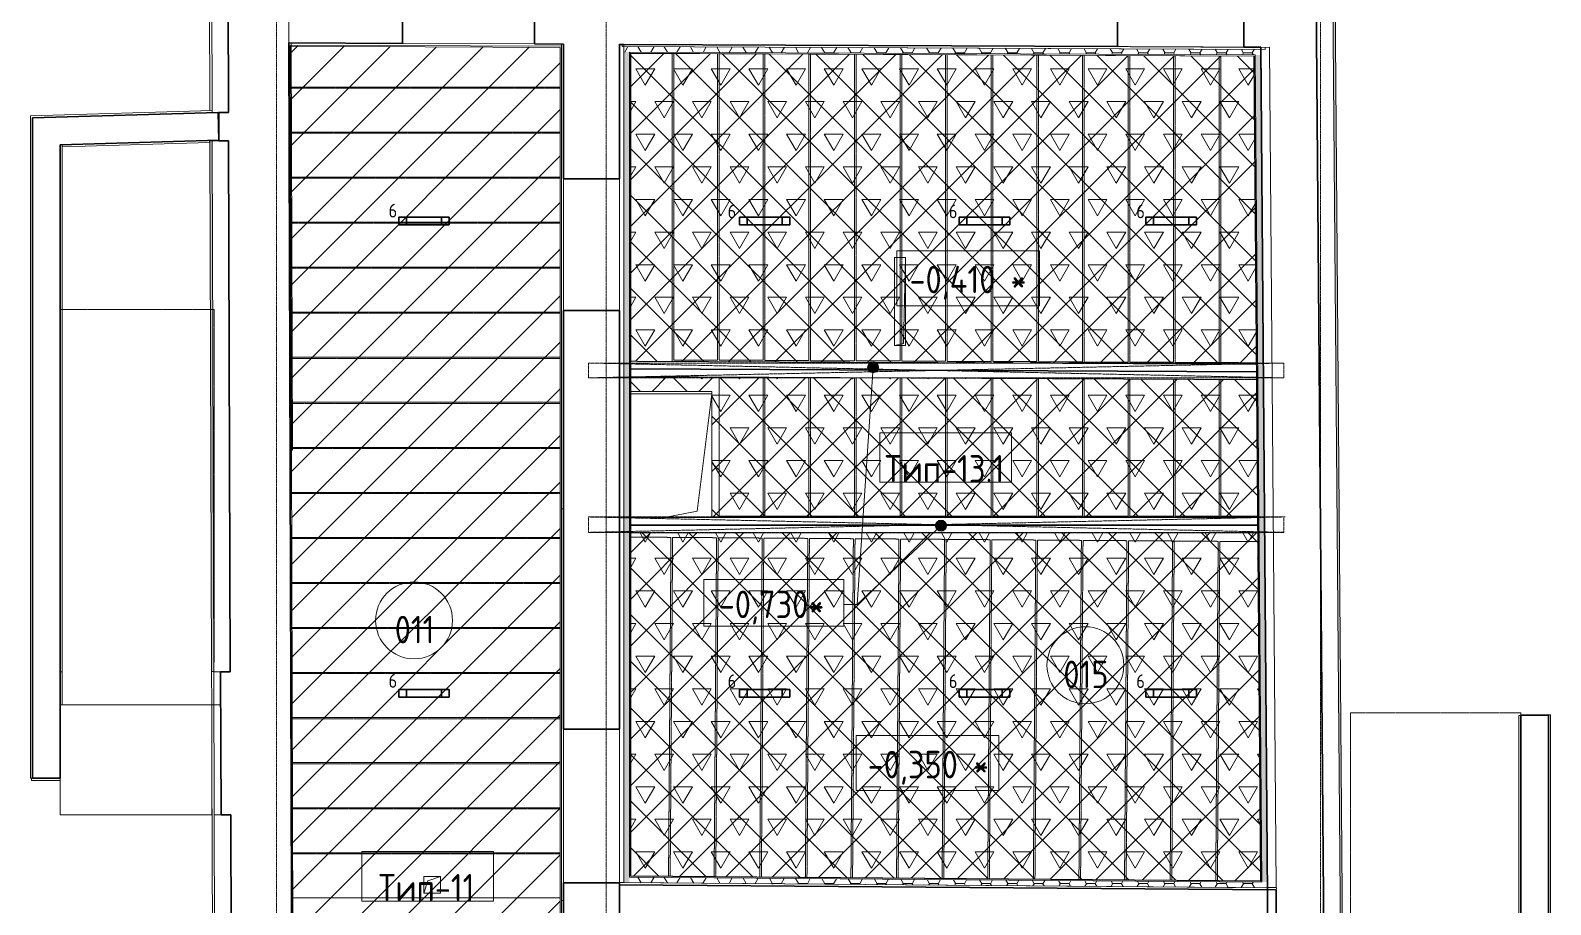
# Model space of a CAD drawing. Header units: millimetres. Extents: x -10295 to 67740, y -1344 to 46499.
# Drawn here: x 43610 to 57445, y 28474 to 36432 of the extents above; entities that cross this region are included whole.
import ezdxf

# ---------------------------------------------------------------- set-up
doc = ezdxf.new("R2010")
doc.units = ezdxf.units.MM
for name, pattern in [('ADSK_Линия сетки', [25, 20, -2.5, 0, -2.5]), ('ADSK_Сверху', [4.5, 3, -1.5]), ('ADSK_Штрих_ш3 п1_5', [4.5, 3, -1.5]), ('ADSK_Штрихпунктирная 2 точки_ш15 п1_5 п1_5 п1_5', [19.5, 15, -1.5, 0, -1.5, 0, -1.5])]:
    doc.linetypes.add(name, pattern=pattern)
for name, color, linetype, lineweight in [('Аннотация', 7, 'Continuous', 18), ('Каркас', 7, 'Continuous', 18), ('Лестницы', 7, 'Continuous', 9), ('Марки', 7, 'Continuous', 20), ('Марки помещений', 7, 'Continuous', 20), ('Обобщенные модели', 7, 'Continuous', 18), ('Оси', 7, 'Continuous', 9), ('Отметки', 7, 'Continuous', 9), ('Перекрытие', 7, 'Continuous', 18), ('Потолки', 7, 'Continuous', 9), ('Потолки штриховка', 7, 'Continuous', 9), ('Стены внутренние', 7, 'Continuous', 18), ('Стены наружные', 7, 'Continuous', 18), ('Стены несущие', 7, 'Continuous', 30), ('Стены отделка', 7, 'Continuous', 30), ('Стены штриховка', 7, 'Continuous', 9)]:
    doc.layers.add(name, color=color, linetype=linetype, lineweight=lineweight)
doc.layers.add('Линии', color=7, linetype='Continuous', lineweight=9, true_color=0x00a600)
doc.styles.add('GOST Common_1', font='GOST_Common.ttf', dxfattribs={"width": 0.9, "height": 250})
doc.styles.add('GOST Common_2', font='GOST_Common.ttf', dxfattribs={"width": 0.9, "height": 250})
doc.styles.add('GOST Common_4', font='GOST_Common.ttf', dxfattribs={"width": 0.9, "height": 125})
doc.styles.add('GOST Common_B', font='', dxfattribs={"width": 0.9, "height": 250})
doc.styles.get('GOST Common_B').set_extended_font_data('GOST Common', bold=True)
pattern_1 = [(0, (0, 0), (119.062, 68.741), [79.375, -158.75]), (120, (0, 0), (-119.06295, 68.74108), [79.375, -158.75]), (60, (0, 0), (5e-05, 137.48208), [0, -158.75, 79.375, 0])]

# ---------------------------------------------------------------- blocks, each defined once
blk = doc.blocks.new('GM_Отверстие прямоугольное _в плите_ - Отверстие-7234819-План потолков в подвале')
at = {"layer": 'Обобщенные модели'}
for p, q in [((-400, -600), (-400, 526)), ((-400, -600), (-267, 467)), ((-267, 467), (31, 526)), ((338, -600), (-400, -600)), ((338, -600), (-400, -600))]:
    blk.add_line(p, q, dxfattribs=at)
at = {"layer": 'Обобщенные модели', "color": 18, "true_color": 0x050505}
blk.add_line((-400, -600), (-400, 526), dxfattribs=at)
at = {"layer": 'Обобщенные модели', "color": 18, "true_color": 0x070707}
blk.add_line((-400, 526), (-400, -600), dxfattribs=at)
blk = doc.blocks.new('ADSK_Балка_Двутавр_ТипБ_АСТО20-93 - 140Х360Н б4-2488051-План потолков в подвале')
at = {"layer": 'Каркас'}
for p, q in [((2934, 3), (-2771, 3)), ((2934, -3), (-2771, -3))]:
    blk.add_line(p, q, dxfattribs=at)
blk = doc.blocks.new('ADSK_Балка_Двутавр_ТипБ_АСТО20-93 - 140Х360Н б4-2488049-План потолков в подвале')
at = {"layer": 'Каркас'}
for p, q in [((2729, 3), (-2965, 3)), ((2729, -3), (-2965, -3))]:
    blk.add_line(p, q, dxfattribs=at)
blk = doc.blocks.new('GM_Отверстие прямоугольное _в плите_ - Отверстие-6089194-План потолков в подвале')
at = {"layer": 'Обобщенные модели'}
for p, q in [((-50, -400), (-50, 400)), ((-50, 400), (50, 400)), ((-50, -400), (-30, 380)), ((-30, 380), (50, 400)), ((50, 400), (50, -400)), ((50, -400), (-50, -400))]:
    blk.add_line(p, q, dxfattribs=at)
at = {"layer": 'Обобщенные модели', "color": 18, "true_color": 0x050505}
for p, q in [((-50, -400), (-50, 400)), ((-50, 400), (-15, 400)), ((-15, 400), (0, 400)), ((0, 400), (50, 400)), ((50, 400), (50, -400)), ((-15, -400), (-50, -400)), ((0, -400), (-15, -400)), ((50, -400), (0, -400))]:
    blk.add_line(p, q, dxfattribs=at)
blk = doc.blocks.new('GM_Отверстие прямоугольное _в плите_ - Отверстие-V6-План потолков в подвале')
at = {"layer": 'Обобщенные модели'}
for p, q in [((-75, -75), (-75, 75)), ((-75, 75), (75, 75)), ((-75, -75), (-37.5, 37.5)), ((-37.5, 37.5), (75, 75)), ((75, 75), (75, -75)), ((75, -75), (-75, -75))]:
    blk.add_line(p, q, dxfattribs=at)
at = {"layer": 'Обобщенные модели', "color": 18, "true_color": 0x050505}
for p, q in [((-75, -75), (-75, 75)), ((-75, 75), (75, 75)), ((75, 75), (75, -75)), ((75, -75), (-75, -75))]:
    blk.add_line(p, q, dxfattribs=at)
blk = doc.blocks.new('ADSK_Марка_Помещение_ОдноЗначение - Номер-159740-План потолков в подвале')
at = {"layer": 'Марки помещений'}
blk.add_circle((0, 0), 3.5, dxfattribs=at)
blk = doc.blocks.new('Высотные отметки - Рамка-12095-План потолков в подвале')
at = {"layer": 'Аннотация', "lineweight": 20}
for p, q in [((-6.5, 0), (-6.5, 5)), ((-6.5, 5), (6.5, 5)), ((6.5, 5), (6.5, 0)), ((6.5, 0), (-6.5, 0))]:
    blk.add_line(p, q, dxfattribs=at)
blk = doc.blocks.new('ADSK_Марка_Потолок - ADSK_Марка и Смещение от уровня-155896-План потолков в подвале')
at = {"layer": 'Марки'}
for p, q in [((-6, 4.5), (-6, 0)), ((-6, 4.5), (6, 4.5)), ((6, 4.5), (6, 0)), ((-6, 0), (6, 0))]:
    blk.add_line(p, q, dxfattribs=at)

msp = doc.modelspace()

# ---------------------------------------------------------------- hatches: boundary and pattern name
at = {"layer": 'Аннотация', "lineweight": 9}
h = msp.add_hatch(color=256, dxfattribs=at)
edge = h.paths.add_edge_path()
edge.add_arc((51279.571, 33366.04), 50, 0, 360)
h = msp.add_hatch(color=256, dxfattribs=at)
edge = h.paths.add_edge_path()
edge.add_arc((51897.358, 31923.934), 50, 0, 360)
at = {"layer": 'Потолки штриховка', "lineweight": 18}
h = msp.add_hatch(dxfattribs=at)
h.set_pattern_fill('FP_2', color=256, style=0, pattern_type=2)
h.set_pattern_definition([(45, (0, 0), (-211.9927, 211.9927), [])])
h.paths.add_polyline_path([(46041.815, 20724.096), (48467.584, 20724.096), (48467.584, 22955.823), (48477.484, 22955.823), (48442.272, 26481.951), (48432.272, 26481.951), (48432.272, 36277.509), (45983.613, 36288.684), (45994.146, 32610.544), (45985.004, 32610.485), (45998.533, 28242.107), (46018.533, 28242.169), (46041.638, 20781.318)])
h = msp.add_hatch(dxfattribs=at)
h.set_pattern_fill('FP_7', color=256, style=0, pattern_type=2)
h.set_pattern_definition([(45, (0, 0), (-212.132, 212.132), []), (135, (0, 0), (-212.132, -212.132), [])])
h.paths.add_polyline_path([(54805.892, 28691.055), (54780.152, 31857.272), (49074.272, 31857.272), (49074.272, 28736.578), (54756.878, 28691.445)])
h.paths.add_polyline_path([(49074.272, 31997.272), (54779.013, 31997.272), (54768.804, 33253.059), (49074.272, 33279.863), (49074.272, 33145.559), (49812.272, 33145.559), (49812.272, 32001.193), (49074.272, 32001.193)])
h.paths.add_polyline_path([(54767.666, 33393.066), (54744.878, 36196.205), (49074.272, 36222.896), (49074.272, 33419.865), (54756.878, 33393.116)])
at = {"layer": 'Потолки штриховка', "lineweight": 18, "true_color": 0x808080}
h = msp.add_hatch(dxfattribs=at)
h.set_pattern_fill('FP_6', color=8, style=0, pattern_type=2)
h.set_pattern_definition([(60, (0, 0), (-171.4499, 296.96), [171.45, -171.45]), (120, (0, 0), (-342.8999, 6e-05), [171.45, -171.45]), (0, (-85.72, 148.48), (171.45, 296.96), [171.45, -171.45])])
h.paths.add_polyline_path([(54805.892, 28691.055), (54780.152, 31857.272), (49074.272, 31857.272), (49074.272, 28736.578), (54756.878, 28691.445)])
h.paths.add_polyline_path([(49074.272, 31997.272), (54779.013, 31997.272), (54768.804, 33253.059), (49074.272, 33279.863), (49074.272, 33145.559), (49812.272, 33145.559), (49812.272, 32001.193), (49074.272, 32001.193)])
h.paths.add_polyline_path([(54767.666, 33393.066), (54744.878, 36196.205), (49074.272, 36222.896), (49074.272, 33419.865), (54756.878, 33393.116)])
at = {"layer": 'Стены внутренние', "lineweight": 9}
h = msp.add_hatch(dxfattribs=at)
h.set_pattern_fill('FP_12', color=256, style=0, pattern_type=2)
h.set_pattern_definition(pattern_1)
h.paths.add_polyline_path([(54806.784, 36207.913), (54806.378, 36257.916), (49012.272, 36285.189), (49012.272, 36235.188), (54756.781, 36208.149)])
h = msp.add_hatch(dxfattribs=at)
h.set_pattern_fill('FP_12', color=256, style=0, pattern_type=2)
h.set_pattern_definition(pattern_1)
h.paths.add_polyline_path([(49062.272, 28674.671), (49062.272, 36234.953), (49012.272, 36235.188), (49012.272, 28675.068)])
h = msp.add_hatch(dxfattribs=at)
h.set_pattern_fill('FP_12', color=256, style=0, pattern_type=2)
h.set_pattern_definition(pattern_1)
h.paths.add_polyline_path([(54867.995, 28678.562), (54806.784, 36207.913), (54756.781, 36208.149), (54817.99, 28678.959)])
h = msp.add_hatch(dxfattribs=at)
h.set_pattern_fill('FP_12', color=256, style=0, pattern_type=2)
h.set_pattern_definition(pattern_1)
h.paths.add_polyline_path([(54868.402, 28628.557), (54867.995, 28678.562), (49062.272, 28724.673), (49062.272, 28674.671), (54109.006, 28634.588)])
at = {"layer": 'Стены наружные', "true_color": 0x6b6b6b}
h = msp.add_hatch(color=251, dxfattribs=at)
h.paths.add_polyline_path([(55539.29, 27340.699), (55559.291, 27340.699), (55454.1, 40280.107), (55434.099, 40280.107), (55521.217, 29563.847)])
h.paths.add_polyline_path([(55413.776, 42780.107), (55433.776, 42780.107), (55426.308, 43698.805), (55406.307, 43698.805), (55406.47, 43678.805)])
h = msp.add_hatch(color=251, dxfattribs=at)
h.paths.add_polyline_path([(45294.864, 25537.135), (45289.691, 27207.243), (45269.689, 27208.118), (45274.862, 25537.647)])
h.paths.add_polyline_path([(45259.199, 30595.173), (45279.199, 30595.235), (45264.237, 35426.685), (45244.237, 35426.623), (45252.893, 32631.449)])

# ---------------------------------------------------------------- linework, layer by layer
at = {"layer": 'Аннотация', "lineweight": 9}
for p, q in [((51279.571, 33366.04), (51134.728, 31207.057)), ((51897.358, 31923.934), (51134.728, 31207.057)), ((51134.728, 31207.057), (51012.381, 31207.057)), ((51134.728, 31207.057), (51012.381, 31207.057))]:
    msp.add_line(p, q, dxfattribs=at)
at = {"layer": 'Аннотация', "lineweight": 9, "flags": 128}
msp.add_lwpolyline([(49737.981, 31432.63), (51012.381, 31432.63), (51012.381, 31009.63), (49737.981, 31009.63)], close=True, dxfattribs=at)
at = {"layer": 'Аннотация', "lineweight": 9}
for centre in [(51279.571, 33366.04), (51897.358, 31923.934)]:
    msp.add_circle(centre, 50, dxfattribs=at)
at = {"layer": 'Каркас', "color": 8, "linetype": 'ADSK_Штрих_ш3 п1_5', "lineweight": 9, "true_color": 0x808080}
for p, q in [((53599.447, 36283.926), (53502.293, 36284.369)), ((54014.447, 36282.032), (53614.447, 36283.857)), ((54429.447, 36280.138), (54029.447, 36281.963)), ((54806.606, 36278.416), (54444.447, 36280.069)), ((48432.272, 35916.618), (45984.766, 35916.618)), ((45984.797, 35906.618), (48432.272, 35906.618)), ((48432.272, 35506.618), (45986.035, 35506.618)), ((45986.066, 35496.618), (48432.272, 35496.618)), ((48432.272, 35096.618), (45987.305, 35096.618)), ((45987.336, 35086.618), (48432.272, 35086.618)), ((48432.272, 34686.618), (45988.575, 34686.618)), ((45988.606, 34676.618), (48432.272, 34676.618)), ((48432.272, 34276.618), (45989.845, 34276.618)), ((45989.876, 34266.618), (48432.272, 34266.618)), ((48432.272, 33866.618), (45991.114, 33866.618)), ((45991.145, 33856.618), (48432.272, 33856.618)), ((48432.272, 33456.618), (45992.384, 33456.618)), ((45992.415, 33446.618), (48432.272, 33446.618)), ((54767.666, 33393.066), (49074.272, 33419.865)), ((54768.804, 33253.059), (49074.272, 33279.863)), ((48432.272, 33046.618), (45993.654, 33046.618)), ((45993.685, 33036.618), (48432.272, 33036.618)), ((48432.272, 32636.618), (45994.923, 32636.618)), ((45994.954, 32626.618), (48432.272, 32626.618)), ((48432.272, 32226.618), (45986.193, 32226.618)), ((45986.224, 32216.618), (48432.272, 32216.618)), ((54779.013, 31997.272), (49074.272, 31997.272)), ((54780.152, 31857.272), (49074.272, 31857.272)), ((48432.272, 31816.618), (45987.463, 31816.618)), ((45987.494, 31806.618), (48432.272, 31806.618)), ((48432.272, 31406.618), (45988.733, 31406.618)), ((45988.764, 31396.618), (48432.272, 31396.618)), ((48432.272, 30996.618), (45990.002, 30996.618)), ((45990.033, 30986.618), (48432.272, 30986.618)), ((48432.272, 30586.618), (45991.272, 30586.618)), ((45991.303, 30576.618), (48432.272, 30576.618)), ((48432.272, 30176.618), (45992.542, 30176.618)), ((45992.573, 30166.618), (48432.272, 30166.618)), ((48432.272, 29766.618), (45993.812, 29766.618)), ((45993.842, 29756.618), (48432.272, 29756.618)), ((48432.272, 29356.618), (45995.081, 29356.618)), ((45995.112, 29346.618), (48432.272, 29346.618)), ((48432.272, 28946.618), (45996.351, 28946.618)), ((45996.382, 28936.618), (48432.272, 28936.618)), ((48432.272, 28536.618), (45997.621, 28536.618))]:
    msp.add_line(p, q, dxfattribs=at)
at = {"layer": 'Каркас', "color": 8, "linetype": 'ADSK_Штрих_ш3 п1_5', "lineweight": 9, "true_color": 0x828282}
for p, q in [((49449.447, 36221.13), (49449.447, 33418.099)), ((49449.447, 33418.099), (49449.447, 36221.13)), ((49464.447, 33430.728), (49464.447, 36221.06)), ((49464.447, 33430.728), (49464.447, 36221.06)), ((49864.447, 36219.177), (49864.447, 33430.728)), ((49864.447, 33430.728), (49864.447, 36219.177)), ((49879.447, 33428.775), (49879.447, 36219.106)), ((49879.447, 33428.775), (49879.447, 36219.106)), ((50279.447, 36217.224), (50279.447, 33428.775)), ((50279.447, 33428.775), (50279.447, 36217.224)), ((50294.447, 33426.821), (50294.447, 36217.153)), ((50294.447, 33426.821), (50294.447, 36217.153)), ((50694.447, 36215.27), (50694.447, 33426.821)), ((50694.447, 33426.821), (50694.447, 36215.27)), ((50709.447, 33424.868), (50709.447, 36215.2)), ((50709.447, 33424.868), (50709.447, 36215.2)), ((51109.447, 36213.317), (51109.447, 33424.868)), ((51109.447, 33424.868), (51109.447, 36213.317)), ((51124.447, 33422.915), (51124.447, 36213.246)), ((51124.447, 33422.915), (51124.447, 36213.246)), ((51524.447, 36211.363), (51524.447, 33422.915)), ((51524.447, 34363.33), (51524.447, 36211.363)), ((51539.447, 33420.961), (51539.447, 36211.293)), ((51539.447, 34363.33), (51539.447, 36211.293)), ((51939.447, 36209.41), (51939.447, 33420.961)), ((51939.447, 33420.961), (51939.447, 36209.41)), ((51954.447, 33419.008), (51954.447, 36209.339)), ((51954.447, 33419.008), (51954.447, 36209.339)), ((52354.447, 36207.456), (52354.447, 33419.008)), ((52354.447, 33419.008), (52354.447, 36207.456)), ((52369.447, 33417.054), (52369.447, 36207.386)), ((52369.447, 33417.054), (52369.447, 36207.386)), ((52769.447, 36205.503), (52769.447, 33417.054)), ((52769.447, 33417.054), (52769.447, 36205.503)), ((52784.447, 33415.101), (52784.447, 36205.432)), ((52784.447, 33415.101), (52784.447, 36205.432)), ((53184.447, 36203.55), (53184.447, 33415.101)), ((53184.447, 33415.101), (53184.447, 36203.55)), ((53199.447, 33413.147), (53199.447, 36203.479)), ((53199.447, 33413.147), (53199.447, 36203.479)), ((53599.447, 36201.596), (53599.447, 33413.147)), ((53599.447, 33413.147), (53599.447, 36201.596)), ((53614.447, 33411.194), (53614.447, 36201.526)), ((53614.447, 33411.194), (53614.447, 36201.526)), ((54014.447, 36199.643), (54014.447, 33411.194)), ((54014.447, 33411.194), (54014.447, 36199.643)), ((54029.447, 33409.241), (54029.447, 36199.572)), ((54029.447, 33409.241), (54029.447, 36199.572)), ((54429.447, 36197.689), (54429.447, 33409.241)), ((54429.447, 33409.241), (54429.447, 36197.689)), ((54444.447, 33407.287), (54444.447, 36197.619)), ((54444.447, 33407.287), (54444.447, 36197.619)), ((45984.766, 35916.618), (48432.272, 35916.618)), ((45984.797, 35906.618), (48432.272, 35906.618)), ((45986.035, 35506.618), (48432.272, 35506.618)), ((45986.066, 35496.618), (48432.272, 35496.618)), ((45987.305, 35096.618), (48432.272, 35096.618)), ((45987.336, 35086.618), (48432.272, 35086.618)), ((45988.575, 34686.618), (48432.272, 34686.618)), ((45988.606, 34676.618), (48432.272, 34676.618)), ((45989.845, 34276.618), (48432.272, 34276.618)), ((45989.876, 34266.618), (48432.272, 34266.618)), ((45991.114, 33866.618), (48432.272, 33866.618)), ((45991.145, 33856.618), (48432.272, 33856.618)), ((51524.447, 33422.915), (51524.447, 33563.33)), ((51539.447, 33420.961), (51539.447, 33563.33)), ((45992.384, 33456.618), (48432.272, 33456.618)), ((45992.415, 33446.618), (48432.272, 33446.618)), ((49864.447, 33430.728), (49464.447, 33430.728)), ((49464.447, 33430.728), (49864.447, 33430.728)), ((50279.447, 33428.775), (49879.447, 33428.775)), ((49879.447, 33428.775), (50279.447, 33428.775)), ((50694.447, 33426.821), (50294.447, 33426.821)), ((50294.447, 33426.821), (50694.447, 33426.821)), ((51109.447, 33424.868), (50709.447, 33424.868)), ((50709.447, 33424.868), (51109.447, 33424.868)), ((51524.447, 33422.915), (51124.447, 33422.915)), ((51124.447, 33422.915), (51524.447, 33422.915)), ((51939.447, 33420.961), (51539.447, 33420.961)), ((51539.447, 33420.961), (51939.447, 33420.961)), ((52354.447, 33419.008), (51954.447, 33419.008)), ((51954.447, 33419.008), (52354.447, 33419.008)), ((52769.447, 33417.054), (52369.447, 33417.054)), ((52369.447, 33417.054), (52769.447, 33417.054)), ((53184.447, 33415.101), (52784.447, 33415.101)), ((52784.447, 33415.101), (53184.447, 33415.101)), ((53599.447, 33413.147), (53199.447, 33413.147)), ((53199.447, 33413.147), (53599.447, 33413.147)), ((54014.447, 33411.194), (53614.447, 33411.194)), ((53614.447, 33411.194), (54014.447, 33411.194)), ((54429.447, 33409.241), (54029.447, 33409.241)), ((54029.447, 33409.241), (54429.447, 33409.241)), ((54444.447, 33407.287), (54767.55, 33407.287)), ((54767.55, 33407.287), (54444.447, 33407.287)), ((49449.447, 33276.027), (49074.272, 33276.027)), ((49074.272, 33276.027), (49449.447, 33276.027)), ((49449.447, 33278.097), (49449.447, 33276.027)), ((49449.447, 33276.027), (49449.447, 33278.097)), ((50279.447, 33270.228), (49879.447, 33270.228)), ((49879.447, 33270.228), (50279.447, 33270.228)), ((49879.447, 32009.972), (49879.447, 33270.228)), ((49879.447, 32009.972), (49879.447, 33270.228)), ((50279.447, 33270.228), (50279.447, 32009.972)), ((50279.447, 32009.972), (50279.447, 33270.228)), ((50694.447, 33270.228), (50294.447, 33270.228)), ((50294.447, 33270.228), (50694.447, 33270.228)), ((50294.447, 32009.972), (50294.447, 33270.228)), ((50294.447, 32009.972), (50294.447, 33270.228)), ((50694.447, 33270.228), (50694.447, 32009.972)), ((50694.447, 32009.972), (50694.447, 33270.228)), ((51109.447, 33270.228), (50709.447, 33270.228)), ((50709.447, 33270.228), (51109.447, 33270.228)), ((50709.447, 32009.972), (50709.447, 33270.228)), ((50709.447, 32009.972), (50709.447, 33270.228)), ((51109.447, 33270.228), (51109.447, 32009.972)), ((51109.447, 32009.972), (51109.447, 33270.228)), ((51124.447, 32009.972), (51124.447, 33270.213)), ((51124.447, 32009.972), (51124.447, 33270.213)), ((51524.447, 33268.33), (51524.447, 32009.972)), ((51524.447, 32009.972), (51524.447, 33268.33)), ((51539.447, 32009.972), (51539.447, 33268.26)), ((51539.447, 32009.972), (51539.447, 33268.26)), ((51939.447, 33266.377), (51939.447, 32009.972)), ((51939.447, 32009.972), (51939.447, 33266.377)), ((51954.447, 32009.972), (51954.447, 33266.306)), ((51954.447, 32009.972), (51954.447, 33266.306)), ((52354.447, 33264.423), (52354.447, 32009.972)), ((52354.447, 32009.972), (52354.447, 33264.423)), ((52369.447, 32009.972), (52369.447, 33264.353)), ((52369.447, 32009.972), (52369.447, 33264.353)), ((52769.447, 33262.47), (52769.447, 32009.972)), ((52769.447, 32009.972), (52769.447, 33262.47)), ((52784.447, 32009.972), (52784.447, 33262.399)), ((52784.447, 32009.972), (52784.447, 33262.399)), ((53184.447, 33260.516), (53184.447, 32009.972)), ((53184.447, 32009.972), (53184.447, 33260.516)), ((53199.447, 32009.972), (53199.447, 33260.446)), ((53199.447, 32009.972), (53199.447, 33260.446)), ((53599.447, 33258.563), (53599.447, 32009.972)), ((53599.447, 32009.972), (53599.447, 33258.563)), ((53614.447, 32009.972), (53614.447, 33258.492)), ((53614.447, 32009.972), (53614.447, 33258.492)), ((54014.447, 33256.61), (54014.447, 32009.972)), ((54014.447, 32009.972), (54014.447, 33256.61)), ((54029.447, 32009.972), (54029.447, 33256.539)), ((54029.447, 32009.972), (54029.447, 33256.539)), ((54429.447, 33254.656), (54429.447, 32009.972)), ((54429.447, 32009.972), (54429.447, 33254.656)), ((54444.447, 32009.972), (54444.447, 33254.586)), ((54444.447, 32009.972), (54444.447, 33254.586)), ((45993.654, 33046.618), (48432.272, 33046.618)), ((45993.685, 33036.618), (48432.272, 33036.618)), ((45994.923, 32636.618), (48432.272, 32636.618)), ((45994.954, 32626.618), (48432.272, 32626.618)), ((45986.193, 32226.618), (48432.272, 32226.618)), ((45986.224, 32216.618), (48432.272, 32216.618)), ((50279.447, 32009.972), (49879.447, 32009.972)), ((49879.447, 32009.972), (50279.447, 32009.972)), ((50694.447, 32009.972), (50294.447, 32009.972)), ((50294.447, 32009.972), (50694.447, 32009.972)), ((51109.447, 32009.972), (50709.447, 32009.972)), ((50709.447, 32009.972), (51109.447, 32009.972)), ((51524.447, 32009.972), (51124.447, 32009.972)), ((51124.447, 32009.972), (51524.447, 32009.972)), ((51939.447, 32009.972), (51539.447, 32009.972)), ((51539.447, 32009.972), (51939.447, 32009.972)), ((52354.447, 32009.972), (51954.447, 32009.972)), ((51954.447, 32009.972), (52354.447, 32009.972)), ((52769.447, 32009.972), (52369.447, 32009.972)), ((52369.447, 32009.972), (52769.447, 32009.972)), ((53184.447, 32009.972), (52784.447, 32009.972)), ((52784.447, 32009.972), (53184.447, 32009.972)), ((53599.447, 32009.972), (53199.447, 32009.972)), ((53199.447, 32009.972), (53599.447, 32009.972)), ((54014.447, 32009.972), (53614.447, 32009.972)), ((53614.447, 32009.972), (54014.447, 32009.972)), ((54429.447, 32009.972), (54029.447, 32009.972)), ((54029.447, 32009.972), (54429.447, 32009.972)), ((54444.447, 32009.972), (54778.91, 32009.972)), ((54778.91, 32009.972), (54444.447, 32009.972)), ((45987.463, 31816.618), (48432.272, 31816.618)), ((45987.494, 31806.618), (48432.272, 31806.618)), ((49440.023, 31817.258), (49074.272, 31819.917)), ((49074.272, 31819.917), (49440.023, 31817.258)), ((49440.023, 31817.258), (49417.604, 28733.851)), ((49417.604, 28733.851), (49440.023, 31817.258)), ((49432.603, 28733.732), (49455.022, 31817.149)), ((49432.603, 28733.732), (49455.022, 31817.149)), ((49855.012, 31814.24), (49455.022, 31817.149)), ((49455.022, 31817.149), (49855.012, 31814.24)), ((49855.012, 31814.24), (49832.591, 28730.555)), ((49832.591, 28730.555), (49855.012, 31814.24)), ((49847.59, 28730.436), (49870.011, 31814.131)), ((49847.59, 28730.436), (49870.011, 31814.131)), ((50270.001, 31811.223), (49870.011, 31814.131)), ((49870.011, 31814.131), (50270.001, 31811.223)), ((50270.001, 31811.223), (50247.578, 28727.259)), ((50247.578, 28727.259), (50270.001, 31811.223)), ((50262.577, 28727.14), (50285, 31811.114)), ((50262.577, 28727.14), (50285, 31811.114)), ((50684.99, 31808.206), (50285, 31811.114)), ((50285, 31811.114), (50684.99, 31808.206)), ((50684.99, 31808.206), (50662.565, 28723.963)), ((50662.565, 28723.963), (50684.99, 31808.206)), ((50677.564, 28723.844), (50699.989, 31808.097)), ((50677.564, 28723.844), (50699.989, 31808.097)), ((51099.979, 31805.189), (50699.989, 31808.097)), ((50699.989, 31808.097), (51099.979, 31805.189)), ((51099.979, 31805.189), (51077.552, 28720.667)), ((51077.552, 28720.667), (51099.979, 31805.189)), ((51092.551, 28720.548), (51114.978, 31805.079)), ((51092.551, 28720.548), (51114.978, 31805.079)), ((51514.968, 31802.171), (51114.978, 31805.079)), ((51114.978, 31805.079), (51514.968, 31802.171)), ((51514.968, 31802.171), (51492.539, 28717.371)), ((51492.539, 28717.371), (51514.968, 31802.171)), ((51507.538, 28717.252), (51529.967, 31802.062)), ((51507.538, 28717.252), (51529.967, 31802.062)), ((51929.957, 31799.154), (51529.967, 31802.062)), ((51529.967, 31802.062), (51929.957, 31799.154)), ((51929.957, 31799.154), (51907.526, 28714.075)), ((51907.526, 28714.075), (51929.957, 31799.154)), ((51922.525, 28713.956), (51944.956, 31799.045)), ((51922.525, 28713.956), (51944.956, 31799.045)), ((52344.946, 31796.137), (51944.956, 31799.045)), ((51944.956, 31799.045), (52344.946, 31796.137)), ((52344.946, 31796.137), (52322.513, 28710.779)), ((52322.513, 28710.779), (52344.946, 31796.137)), ((52337.512, 28710.66), (52359.945, 31796.028)), ((52337.512, 28710.66), (52359.945, 31796.028)), ((52759.935, 31793.119), (52359.945, 31796.028)), ((52359.945, 31796.028), (52759.935, 31793.119)), ((52759.935, 31793.119), (52737.5, 28707.483)), ((52737.5, 28707.483), (52759.935, 31793.119)), ((52752.499, 28707.364), (52774.934, 31793.01)), ((52752.499, 28707.364), (52774.934, 31793.01)), ((53174.924, 31790.102), (52774.934, 31793.01)), ((52774.934, 31793.01), (53174.924, 31790.102)), ((53174.924, 31790.102), (53152.487, 28704.187)), ((53152.487, 28704.187), (53174.924, 31790.102)), ((53167.486, 28704.068), (53189.923, 31789.993)), ((53167.486, 28704.068), (53189.923, 31789.993)), ((53589.913, 31787.085), (53189.923, 31789.993)), ((53189.923, 31789.993), (53589.913, 31787.085)), ((53589.913, 31787.085), (53567.474, 28700.891)), ((53567.474, 28700.891), (53589.913, 31787.085)), ((53582.473, 28700.772), (53604.913, 31786.976)), ((53582.473, 28700.772), (53604.913, 31786.976)), ((54004.902, 31784.068), (53604.913, 31786.976)), ((53604.913, 31786.976), (54004.902, 31784.068)), ((54004.902, 31784.068), (53982.461, 28697.595)), ((53982.461, 28697.595), (54004.902, 31784.068)), ((53997.46, 28697.476), (54019.902, 31783.958)), ((53997.46, 28697.476), (54019.902, 31783.958)), ((54419.891, 31781.05), (54019.902, 31783.958)), ((54019.902, 31783.958), (54419.891, 31781.05)), ((54419.891, 31781.05), (54397.448, 28694.299)), ((54397.448, 28694.299), (54419.891, 31781.05)), ((54412.447, 28694.18), (54434.891, 31780.941)), ((54412.447, 28694.18), (54434.891, 31780.941)), ((54780.792, 31778.426), (54434.891, 31780.941)), ((54434.891, 31780.941), (54780.792, 31778.426)), ((45988.733, 31406.618), (48432.272, 31406.618)), ((45988.764, 31396.618), (48432.272, 31396.618)), ((45990.002, 30996.618), (48432.272, 30996.618)), ((45990.033, 30986.618), (48432.272, 30986.618)), ((45991.272, 30586.618), (48432.272, 30586.618)), ((45991.303, 30576.618), (48432.272, 30576.618)), ((45992.542, 30176.618), (48432.272, 30176.618)), ((45992.573, 30166.618), (48432.272, 30166.618)), ((45993.812, 29766.618), (48432.272, 29766.618)), ((45993.842, 29756.618), (48432.272, 29756.618)), ((45995.081, 29356.618), (48432.272, 29356.618)), ((45995.112, 29346.618), (48432.272, 29346.618)), ((45996.351, 28946.618), (48432.272, 28946.618)), ((45996.382, 28936.618), (48432.272, 28936.618)), ((45997.621, 28536.618), (48432.272, 28536.618))]:
    msp.add_line(p, q, dxfattribs=at)
at = {"layer": 'Лестницы', "linetype": 'ADSK_Сверху'}
for p, q in [((45281.854, 33892.525), (43880.777, 33892.525)), ((43880.777, 33892.525), (43880.777, 30681.887)), ((45281.854, 33892.525), (45281.854, 30681.887)), ((57175, 30220.699), (55625, 30220.699)), ((55625, 30220.699), (55625, 27820.699)), ((57175, 30220.699), (57175, 29920.699))]:
    msp.add_line(p, q, dxfattribs=at)
at = {"layer": 'Линии', "color": 5, "lineweight": 30, "true_color": 0x0000ff}
for p, q in [((46962.526, 34661.397), (46962.526, 34731.397)), ((46962.526, 34731.397), (47422.526, 34731.397)), ((47032.526, 34661.397), (47032.526, 34731.397)), ((47352.526, 34731.397), (47352.526, 34661.397)), ((47422.526, 34731.397), (47422.526, 34661.397)), ((50062.526, 34661.397), (50062.526, 34731.397)), ((50062.526, 34731.397), (50522.526, 34731.397)), ((50132.526, 34661.397), (50132.526, 34731.397)), ((50452.526, 34731.397), (50452.526, 34661.397)), ((50522.526, 34731.397), (50522.526, 34661.397)), ((52062.526, 34661.397), (52062.526, 34731.397)), ((52062.526, 34731.397), (52522.526, 34731.397)), ((52132.526, 34661.397), (52132.526, 34731.397)), ((52452.526, 34731.397), (52452.526, 34661.397)), ((52522.526, 34731.397), (52522.526, 34661.397)), ((53762.526, 34661.397), (53762.526, 34731.397)), ((53762.526, 34731.397), (54222.526, 34731.397)), ((53832.526, 34661.397), (53832.526, 34731.397)), ((54152.526, 34731.397), (54152.526, 34661.397)), ((54222.526, 34731.397), (54222.526, 34661.397)), ((47422.526, 34661.397), (46962.526, 34661.397)), ((50522.526, 34661.397), (50062.526, 34661.397)), ((52522.526, 34661.397), (52062.526, 34661.397)), ((54222.526, 34661.397), (53762.526, 34661.397)), ((50062.526, 30361.397), (50062.526, 30431.397)), ((50062.526, 30431.397), (50522.526, 30431.397)), ((50522.526, 30361.397), (50062.526, 30361.397)), ((50132.526, 30361.397), (50132.526, 30431.397)), ((50452.526, 30431.397), (50452.526, 30361.397)), ((50522.526, 30431.397), (50522.526, 30361.397)), ((52062.526, 30361.397), (52062.526, 30431.397)), ((52062.526, 30431.397), (52522.526, 30431.397)), ((52522.526, 30361.397), (52062.526, 30361.397)), ((52132.526, 30361.397), (52132.526, 30431.397)), ((52452.526, 30431.397), (52452.526, 30361.397)), ((52522.526, 30431.397), (52522.526, 30361.397)), ((53762.526, 30361.397), (53762.526, 30431.397)), ((53762.526, 30431.397), (54222.526, 30431.397)), ((54222.526, 30361.397), (53762.526, 30361.397)), ((53832.526, 30361.397), (53832.526, 30431.397)), ((54152.526, 30431.397), (54152.526, 30361.397)), ((54222.526, 30431.397), (54222.526, 30361.397))]:
    msp.add_line(p, q, dxfattribs=at)
at = {"layer": 'Линии', "color": 7, "linetype": 'ADSK_Штрихпунктирная 2 точки_ш15 п1_5 п1_5 п1_5'}
for p, q in [((48689.761, 33269.241), (48689.761, 33404.241)), ((48689.761, 33404.241), (55018.737, 33404.241)), ((55018.737, 33404.241), (48689.761, 33269.241)), ((48689.761, 33404.241), (55004.255, 33269.241)), ((55018.737, 33269.241), (55018.737, 33404.241)), ((55018.737, 33269.241), (48689.761, 33269.241)), ((55028.211, 32003.121), (48689.761, 31862.911)), ((48689.761, 31862.911), (48689.761, 32002.911)), ((48689.761, 32002.911), (55018.737, 32002.911)), ((48689.761, 32002.911), (55018.737, 31862.911)), ((55018.737, 31862.911), (55018.737, 32002.911)), ((55018.737, 31862.911), (48689.761, 31862.911))]:
    msp.add_line(p, q, dxfattribs=at)
at = {"layer": 'Линии', "color": 1, "lineweight": 30, "true_color": 0xff0000}
for p, q in [((46962.526, 30361.397), (46962.526, 30431.397)), ((46962.526, 30431.397), (47422.526, 30431.397)), ((47422.526, 30361.397), (46962.526, 30361.397)), ((47032.526, 30361.397), (47032.526, 30431.397)), ((47352.526, 30431.397), (47352.526, 30361.397)), ((47422.526, 30431.397), (47422.526, 30361.397))]:
    msp.add_line(p, q, dxfattribs=at)
at = {"layer": 'Оси', "linetype": 'ADSK_Линия сетки'}
for p, q in [((45849.565, 3191.655), (45849.565, 44222.998)), ((48849.565, 3191.655), (48849.565, 44222.998)), ((55349.565, 3191.655), (55349.565, 44222.998))]:
    msp.add_line(p, q, dxfattribs=at)
at = {"layer": 'Перекрытие'}
for p, q in [((43880.777, 30292.525), (45261.854, 30292.525)), ((45261.854, 30292.525), (45261.854, 29292.525)), ((43880.777, 29292.525), (43880.777, 29604.293)), ((45261.854, 29292.525), (43880.777, 29292.525))]:
    msp.add_line(p, q, dxfattribs=at)
at = {"layer": 'Потолки', "color": 18, "true_color": 0x070707}
for p, q in [((48432.272, 33036.618), (48432.272, 36277.509)), ((50694.447, 36215.27), (49074.272, 36222.896)), ((45985.004, 32610.516), (45998.533, 28242.107))]:
    msp.add_line(p, q, dxfattribs=at)
at = {"layer": 'Потолки', "color": 18, "true_color": 0x050505}
for p, q in [((49074.272, 33145.559), (49812.272, 33145.559)), ((49812.272, 33145.559), (49812.272, 32001.193)), ((49812.272, 32001.193), (49074.272, 32001.193))]:
    msp.add_line(p, q, dxfattribs=at)
at = {"layer": 'Стены внутренние'}
for p, q in [((53502.293, 36284.369), (54652.281, 36279.121)), ((48972.272, 28671.951), (48972.272, 28675.443))]:
    msp.add_line(p, q, dxfattribs=at)
at = {"layer": 'Стены наружные'}
for p, q in [((45218.619, 43698.805), (45243.387, 35700.981)), ((45244.224, 35430.893), (45244.237, 35426.623)), ((45264.222, 35431.469), (45264.237, 35426.685)), ((43900.777, 30292.525), (43900.777, 30592.525)), ((45259.199, 30595.173), (45260.136, 30292.525)), ((45283.233, 29292.523), (45279.208, 30592.517)), ((45261.854, 30292.463), (45280.137, 30292.52)), ((45280.137, 30292.518), (45342.179, 30292.71)), ((45261.854, 29737.943), (45268.852, 27478.412))]:
    msp.add_line(p, q, dxfattribs=at)
at = {"layer": 'Стены несущие'}
for p, q in [((45413.435, 35685.865), (45389.146, 43528.805)), ((55257.679, 43528.805), (55505.154, 13087.825)), ((47000.275, 36884.051), (46997.673, 36314.057)), ((48197.661, 36308.58), (48200.262, 36878.574)), ((53504.895, 36854.363), (53502.293, 36284.369)), ((54652.281, 36279.121), (54654.883, 36849.115)), ((45963.52, 36318.776), (46997.673, 36314.057)), ((45975.004, 32610.485), (45963.52, 36318.776)), ((45987.666, 28522.092), (45963.52, 36318.776)), ((48197.661, 36308.58), (48462.272, 36307.372)), ((48462.272, 35080.951), (48462.272, 36307.372)), ((48972.272, 35080.951), (48972.272, 36305.146)), ((53502.293, 36284.369), (48972.272, 36305.044)), ((48972.272, 36305.044), (48972.272, 35080.951)), ((54806.606, 36278.416), (54652.281, 36279.121)), ((54933.825, 20629.626), (54806.606, 36278.416)), ((43630.777, 35634.577), (45319.07, 35683.15)), ((43630.777, 29624.293), (43630.777, 35634.577)), ((45319.07, 35683.15), (45326.259, 35433.253)), ((45325.485, 35683.335), (45413.435, 35685.865)), ((45326.279, 35426.877), (45325.485, 35683.335)), ((45326.259, 35433.253), (43880.777, 35391.666)), ((45414.236, 35427.15), (45326.279, 35426.877)), ((45429.207, 30592.981), (45414.236, 35427.15)), ((43880.777, 35391.666), (43880.777, 29624.293)), ((48972.272, 35080.951), (48462.272, 35080.951)), ((48462.272, 33880.951), (48972.272, 33880.951)), ((48462.272, 30071.951), (48462.272, 33880.951)), ((48972.272, 33880.951), (48972.272, 30071.951)), ((48972.272, 30071.951), (48972.272, 33880.951)), ((45341.25, 30592.709), (45429.207, 30592.981)), ((45345.276, 29292.715), (45341.25, 30592.709)), ((57174.84, 27340.699), (57174.84, 30198.444)), ((57174.84, 30198.444), (57424.84, 30198.444)), ((57424.84, 30198.444), (57424.84, 25855)), ((48972.272, 30071.951), (48462.272, 30071.951)), ((43880.777, 29624.293), (43630.777, 29624.293)), ((45433.233, 29292.988), (45345.276, 29292.715)), ((45459.36, 20856.55), (45433.233, 29292.988)), ((48462.272, 28671.951), (48972.272, 28671.951)), ((48462.272, 28671.951), (48462.272, 26501.951)), ((48970.287, 28405.395), (48972.272, 28655.387)), ((48972.272, 28671.951), (48972.272, 26501.951)), ((48972.272, 28655.387), (54948.977, 28607.918)), ((45986.784, 28522.096), (45985.633, 28272.099)), ((45987.666, 28522.092), (45986.784, 28522.096)), ((54948.977, 28607.918), (54946.991, 28357.926))]:
    msp.add_line(p, q, dxfattribs=at)
at = {"layer": 'Стены отделка', "lineweight": 9}
for p, q in [((45263.385, 35701.556), (45238.681, 43678.805)), ((55406.47, 43678.805), (55571.001, 23440.05)), ((55505.154, 13087.825), (55257.684, 43528.805)), ((55454.1, 40280.107), (55559.291, 27340.699)), ((45963.52, 36318.776), (45983.52, 36318.838)), ((45963.582, 36298.776), (48442.272, 36287.463)), ((45973.613, 36288.73), (45985.004, 32610.516)), ((48432.272, 36277.509), (45973.613, 36288.73)), ((45983.444, 36298.685), (45983.536, 36318.685)), ((45983.52, 36318.838), (45995.004, 32610.547)), ((46997.673, 36314.057), (48197.661, 36308.58)), ((48442.272, 36307.463), (48442.181, 36287.464)), ((48442.272, 36307.372), (48462.272, 36307.372)), ((48442.272, 36307.372), (48442.272, 36277.463)), ((48972.272, 36305.146), (49012.272, 36305.146)), ((48996.292, 36285.264), (48996.386, 36305.263)), ((54846.122, 36257.728), (48996.292, 36285.264)), ((48996.386, 36305.263), (54846.217, 36277.728)), ((49012.272, 28675.068), (49012.272, 36305.146)), ((49012.272, 36285.189), (54806.378, 36257.916)), ((54806.218, 36277.403), (54886.215, 36278.053)), ((54868.395, 28629.14), (54806.218, 36277.403)), ((54806.378, 36257.916), (54868.402, 28628.557)), ((54846.217, 36277.728), (54846.122, 36257.728)), ((54886.215, 36278.053), (54948.393, 28629.79)), ((49062.272, 28724.673), (49062.272, 36234.953)), ((49062.272, 36234.953), (54756.781, 36208.149)), ((49074.272, 36222.896), (49074.272, 28736.578)), ((54744.878, 36196.205), (50694.447, 36215.27)), ((54805.892, 28691.055), (54744.878, 36196.205)), ((54756.781, 36208.149), (54817.99, 28678.959)), ((43610.202, 35653.993), (45263.385, 35701.556)), ((43610.777, 35634.001), (43610.202, 35653.993)), ((43610.777, 29624.293), (43610.777, 35634.001)), ((45325.485, 35683.335), (45319.07, 35683.15)), ((43900.777, 35391.666), (45240.223, 35430.203)), ((45240.223, 35430.203), (45240.798, 35410.211)), ((45244.237, 35426.623), (45326.279, 35426.877)), ((45259.199, 30595.173), (45244.237, 35426.623)), ((45264.237, 35426.685), (45279.208, 30592.517)), ((43880.777, 30592.525), (43880.777, 35391.666)), ((43880.777, 35391.666), (43900.777, 35391.666)), ((43900.777, 35391.666), (43900.777, 30592.525)), ((43901.352, 35371.674), (43900.777, 35391.666)), ((45240.798, 35410.211), (43901.352, 35371.674)), ((48462.272, 35080.951), (48462.272, 33880.951)), ((48972.272, 33880.951), (48972.272, 35080.951)), ((48432.272, 26481.951), (48432.272, 33036.618)), ((45995.004, 32610.547), (45975.004, 32610.485)), ((48442.272, 32077.65), (48462.272, 32077.65)), ((48442.272, 32077.65), (48442.272, 26491.951)), ((43900.777, 30592.525), (43880.777, 30592.525)), ((45279.199, 30595.235), (45259.199, 30595.173)), ((45341.25, 30592.709), (45279.208, 30592.517)), ((57155, 26105), (57155, 30196.609)), ((57155, 30196.609), (57175, 30196.609)), ((57175, 30196.609), (57175, 26105)), ((57425, 25855), (57425, 30201.939)), ((57425, 30201.939), (57445, 30201.939)), ((57445, 30201.939), (57445, 25835)), ((48462.272, 30071.951), (48462.272, 28671.951)), ((48972.272, 28675.443), (48972.272, 30071.951)), ((43610.777, 29624.293), (43630.777, 29624.293)), ((43620.777, 29604.293), (43620.777, 29624.293)), ((43880.777, 29624.293), (43880.777, 29604.293)), ((43880.777, 29604.293), (43620.777, 29604.293)), ((45283.233, 29292.523), (45345.276, 29292.715)), ((45283.233, 29292.523), (45294.864, 25537.135)), ((49012.272, 28675.443), (48972.272, 28675.443)), ((48972.272, 28655.387), (48972.431, 28675.386)), ((48972.431, 28675.386), (54949.136, 28627.917)), ((54868.402, 28628.557), (49012.272, 28675.068)), ((54817.99, 28678.959), (49062.272, 28724.673)), ((49074.272, 28736.578), (54805.892, 28691.055)), ((45988.44, 28272.086), (45987.666, 28522.092)), ((48462.272, 28510.698), (48442.272, 28510.698)), ((54948.393, 28629.79), (54868.395, 28629.14)), ((54949.136, 28627.917), (54948.977, 28607.918)), ((54948.977, 28607.918), (54948.977, 28607.918))]:
    msp.add_line(p, q, dxfattribs=at)
at = {"layer": 'Стены штриховка'}
for p, q in [((45963.52, 36318.776), (45961.755, 36888.79)), ((48442.272, 32077.65), (48442.272, 36277.463)), ((49072.272, 36224.906), (49072.272, 28734.594)), ((54746.861, 36198.195), (49072.272, 36224.906)), ((54807.908, 28689.039), (54746.861, 36198.195)), ((45263.385, 35701.556), (45263.447, 35681.55)), ((49072.272, 28734.594), (54807.908, 28689.039))]:
    msp.add_line(p, q, dxfattribs=at)

# ---------------------------------------------------------------- block references
at = {"layer": 'Каркас'}
for name, p, rotation in [('ADSK_Балка_Двутавр_ТипБ_АСТО20-93 - 140Х360Н б4-2488049-План потолков в подвале', (51803.642, 33337.017), 179.7303068872403), ('ADSK_Балка_Двутавр_ТипБ_АСТО20-93 - 140Х360Н б4-2488051-План потолков в подвале', (52008.737, 31927.272), 180)]:
    msp.add_blockref(name, p, dxfattribs=dict(at, rotation=rotation))
at = {"layer": 'Марки', "xscale": 99.99999999999993, "yscale": 99.99999999999993, "zscale": 99.99999999999993}
for p in [(51940.082, 32319.928), (47225.549, 28506.413)]:
    msp.add_blockref('ADSK_Марка_Потолок - ADSK_Марка и Смещение от уровня-155896-План потолков в подвале', p, dxfattribs=at)
at = {"layer": 'Марки помещений', "xscale": 99.99999999999993, "yscale": 99.99999999999993, "zscale": 99.99999999999993}
for p in [(47101.818, 31061.375), (53211.424, 30653.205)]:
    msp.add_blockref('ADSK_Марка_Помещение_ОдноЗначение - Номер-159740-План потолков в подвале', p, dxfattribs=at)
at = {"layer": 'Обобщенные модели', "color": 18, "true_color": 0x050505, "rotation": 180}
msp.add_blockref('GM_Отверстие прямоугольное _в плите_ - Отверстие-6089194-План потолков в подвале', (51524.577, 33963.33), dxfattribs=at)
at = {"layer": 'Обобщенные модели', "color": 18, "true_color": 0x070707, "rotation": 180}
msp.add_blockref('GM_Отверстие прямоугольное _в плите_ - Отверстие-7234819-План потолков в подвале', (49412.272, 32523.376), dxfattribs=at)
at = {"layer": 'Обобщенные модели', "color": 18, "true_color": 0x050505}
msp.add_blockref('GM_Отверстие прямоугольное _в плите_ - Отверстие-V6-План потолков в подвале', (47265.885, 28653.804), dxfattribs=at)
at = {"layer": 'Отметки', "lineweight": 20, "xscale": 99.99999999999993, "yscale": 99.99999999999993, "zscale": 99.99999999999993}
for p in [(52144.408, 33924.476), (51774.599, 29512.587)]:
    msp.add_blockref('Высотные отметки - Рамка-12095-План потолков в подвале', p, dxfattribs=at)

# ---------------------------------------------------------------- texts
at = {"layer": 'Аннотация', "lineweight": 9, "line_spacing_factor": 1.022766}
for s, insert, char_height, width, attachment_point, style in [('\\pt180,360,540,720,900,1080,1260,1440,1620,1800,1980,2160,2340,2520,2700,2880,3060,3240,3420,3600,3780,3960,4140,4320,4500,4680,4860,5040,5220,5400,5580,5760;6', (46909.15, 34791.303), 125, 175.5, 5, 'GOST Common_4'), ('\\pt180,360,540,720,900,1080,1260,1440,1620,1800,1980,2160,2340,2520,2700,2880,3060,3240,3420,3600,3780,3960,4140,4320,4500,4680,4860,5040,5220,5400,5580,5760;6', (49994.668, 34784.891), 125, 175.5, 5, 'GOST Common_4'), ('\\pt180,360,540,720,900,1080,1260,1440,1620,1800,1980,2160,2340,2520,2700,2880,3060,3240,3420,3600,3780,3960,4140,4320,4500,4680,4860,5040,5220,5400,5580,5760;6', (52007.799, 34784.891), 125, 175.5, 5, 'GOST Common_4'), ('\\pt180,360,540,720,900,1080,1260,1440,1620,1800,1980,2160,2340,2520,2700,2880,3060,3240,3420,3600,3780,3960,4140,4320,4500,4680,4860,5040,5220,5400,5580,5760;6', (53713.858, 34784.891), 125, 175.5, 5, 'GOST Common_4'), ('\\pt360,720,1080,1440,1800,2160,2520,2880,3240,3600,3960,4320,4680,5040,5400,5760,6120,6480,6840,7200,7560,7920,8280,8640,9000,9360,9720,10080,10440,10800,11160,11520; -0,730*  ', (49737.981, 31332.25), 250, 1287.144, 1, 'GOST Common_1'), ('\\pt180,360,540,720,900,1080,1260,1440,1620,1800,1980,2160,2340,2520,2700,2880,3060,3240,3420,3600,3780,3960,4140,4320,4500,4680,4860,5040,5220,5400,5580,5760;6', (46909.15, 30511.516), 125, 175.5, 5, 'GOST Common_4'), ('\\pt180,360,540,720,900,1080,1260,1440,1620,1800,1980,2160,2340,2520,2700,2880,3060,3240,3420,3600,3780,3960,4140,4320,4500,4680,4860,5040,5220,5400,5580,5760;6', (49994.668, 30508.14), 125, 175.5, 5, 'GOST Common_4'), ('\\pt180,360,540,720,900,1080,1260,1440,1620,1800,1980,2160,2340,2520,2700,2880,3060,3240,3420,3600,3780,3960,4140,4320,4500,4680,4860,5040,5220,5400,5580,5760;6', (52007.799, 30508.14), 125, 175.5, 5, 'GOST Common_4'), ('\\pt180,360,540,720,900,1080,1260,1440,1620,1800,1980,2160,2340,2520,2700,2880,3060,3240,3420,3600,3780,3960,4140,4320,4500,4680,4860,5040,5220,5400,5580,5760;6', (53713.858, 30508.14), 125, 175.5, 5, 'GOST Common_4')]:
    msp.add_mtext(s, dxfattribs=dict(at, insert=insert, char_height=char_height, width=width, attachment_point=attachment_point, style=style))
at = {"layer": 'Марки', "lineweight": 9, "char_height": 250, "attachment_point": 5, "line_spacing_factor": 1.022766, "style": 'GOST Common_B'}
for s, insert, width in [('\\pt1143,2286,3429,4572,5715,6858,8001,9144,10287,11430,12573,13716,14859,16002,17145,18288,19431,20574,21717,22860,24003,25146,26289,27432,28575,29718,30861,32004,33147,34290,35433,36576;Тип-13.1', (51929.901, 32442.083), 1143), ('\\pt1143,2286,3429,4572,5715,6858,8001,9144,10287,11430,12573,13716,14859,16002,17145,18288,19431,20574,21717,22860,24003,25146,26289,27432,28575,29718,30861,32004,33147,34290,35433,36576;Тип-11', (47215.368, 28628.569), 910.8)]:
    msp.add_mtext(s, dxfattribs=dict(at, insert=insert, width=width))
at = {"layer": 'Марки помещений', "lineweight": 9, "char_height": 250, "attachment_point": 5, "line_spacing_factor": 1.022766, "style": 'GOST Common_1'}
for s, insert, width in [('\\pt450,900,1350,1800,2250,2700,3150,3600,4050,4500,4950,5400,5850,6300,6750,7200,7650,8100,8550,9000,9450,9900,10350,10800,11250,11700,12150,12600,13050,13500,13950,14400;011', (47106.761, 30977.793), 393.3), ('\\pt450,900,1350,1800,2250,2700,3150,3600,4050,4500,4950,5400,5850,6300,6750,7200,7650,8100,8550,9000,9450,9900,10350,10800,11250,11700,12150,12600,13050,13500,13950,14400;015', (53216.367, 30569.623), 441)]:
    msp.add_mtext(s, dxfattribs=dict(at, insert=insert, width=width))
at = {"layer": 'Отметки', "lineweight": 20, "char_height": 250, "attachment_point": 1, "line_spacing_factor": 1.022761, "style": 'GOST Common_2'}
for s, insert, width in [('-0,410 *', (51610.135, 34289.066), 1282.25687), ('-0,350 *', (51230.268, 29874.18), 1306.39347)]:
    msp.add_mtext(s, dxfattribs=dict(at, insert=insert, width=width))

doc.saveas('drawing.dxf')
